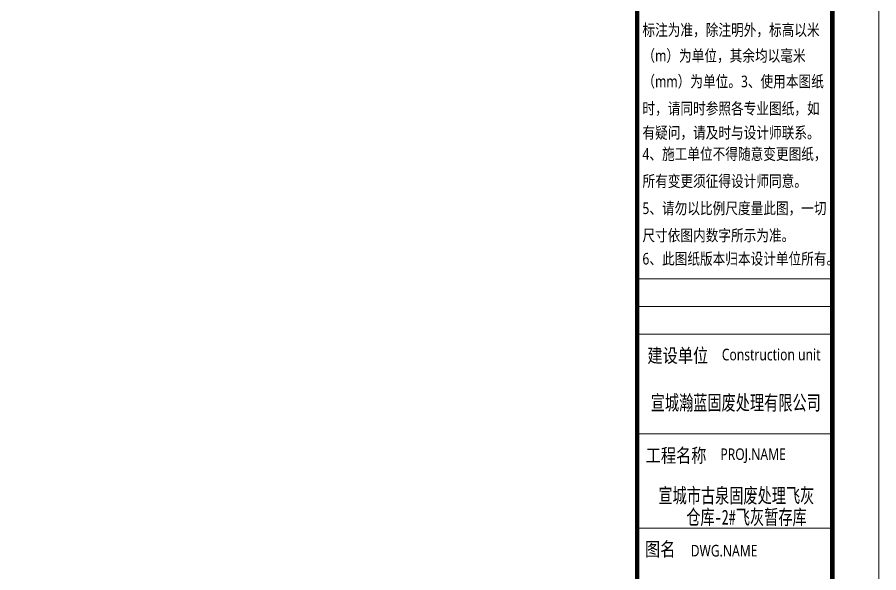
# Model space of a CAD drawing. Header units: inches. Extents: x -3733042 to -3450527, y 579159 to 997713.
# Drawn here: x -3496447 to -3477877, y 893762 to 905731 of the extents above; entities that cross this region are included whole.
import ezdxf
from ezdxf.enums import TextEntityAlignment as Align

# ---------------------------------------------------------------- set-up
doc = ezdxf.new("R2010")
doc.units = ezdxf.units.IN
doc.header["$LTSCALE"] = 1000
doc.header["$MEASUREMENT"] = 0
doc.layers.get('0').update_dxf_attribs({"lineweight": 18})
for name, color, linetype, lineweight in [('0-TK', 4, 'Continuous', 18), ('PUB_TITLE', 153, 'Continuous', 18), ('图签文字', 4, 'Continuous', 18)]:
    doc.layers.add(name, color=color, linetype=linetype, lineweight=lineweight)
doc.styles.add('-黑体', font='', dxfattribs={"width": 0.7})
doc.styles.add('建筑图签-黑', font='', dxfattribs={"width": 0.7})
doc.styles.get('-黑体').set_extended_font_data('微软雅黑')
doc.styles.get('建筑图签-黑').set_extended_font_data('黑体')

msp = doc.modelspace()

# ---------------------------------------------------------------- linework, layer by layer
at = {"layer": '0-TK'}
for p, q in [((-3483086.3, 900093.3), (-3478876.8, 900093.3)), ((-3483086.3, 899497.2), (-3478876.8, 899497.2)), ((-3483086.3, 898901.1), (-3478876.8, 898901.1)), ((-3483086.3, 896755.3), (-3478876.8, 896755.3)), ((-3483086.3, 894719.8), (-3478876.8, 894719.8))]:
    msp.add_line(p, q, dxfattribs=at)
msp.add_lwpolyline([(-3483086.3, 879912.6, 96, 96, 0), (-3483086.3, 937312.6, 96, 96, 0)], format="xyseb", dxfattribs=at)
at = {"layer": 'PUB_TITLE'}
msp.add_lwpolyline([(-3561976.8, 878912.6), (-3477876.8, 878912.6), (-3477876.8, 938312.6), (-3561976.8, 938312.6)], close=True, dxfattribs=at)
msp.add_lwpolyline([(-3559476.8, 879912.6, 100, 100, 0), (-3478876.8, 879912.6, 100, 100, 0), (-3478876.8, 937312.6, 100, 100, 0), (-3559476.8, 937312.6, 100, 100, 0)], format="xyseb", close=True, dxfattribs=at)

# ---------------------------------------------------------------- texts
at = {"style": '-黑体', "width": 0.8}
for s, height, p in [('标注为准，除注明外，标高以米', 250, (-3482970.8, 905456.7)), ('（m）为单位，其余均以毫米', 250, (-3482970.8, 904902.2)), ('（mm）为单位。3、使用本图纸', 250, (-3482970.8, 904347.7)), ('时，请同时参照各专业图纸，如', 250, (-3482970.8, 903765.4)), ('有疑问，请及时与设计师联系。', 250, (-3482970.8, 903243.7)), ('4、施工单位不得随意变更图纸，', 250, (-3482970.8, 902784.9)), ('所有变更须征得设计师同意。', 250, (-3482970.8, 902200.2)), ('5、请勿以比例尺度量此图，一切', 250, (-3482970.8, 901615.4)), ('尺寸依图内数字所示为准。', 250, (-3482970.8, 901030.6)), ('6、此图纸版本归本设计单位所有。', 250, (-3482970.8, 900527.6)), ('建设单位', 300, (-3482863.4, 898442.1)), ('工程名称', 300, (-3482900.5, 896288.9)), ('PROJ.NAME', 250, (-3481290.2, 896316.9)), ('图名', 300, (-3482914.7, 894271.4)), ('DWG.NAME', 250, (-3481929.6, 894237.9))]:
    msp.add_text(s, height=height, dxfattribs=at).set_placement(p, align=Align.MIDDLE_LEFT)
at = {"insert": (-3481259.4, 898461), "char_height": 250, "width": 3277.002, "attachment_point": 4, "style": '-黑体'}
msp.add_mtext('{\\W0.8;Construction unit  }', dxfattribs=at)
at = {"layer": '图签文字', "color": 1, "style": '建筑图签-黑', "width": 0.7}
for s, p in [('宣城瀚蓝固废处理有限公司', (-3480959, 897265.8)), ('宣城市古泉固废处理飞灰', (-3480946.4, 895266.2))]:
    msp.add_text(s, height=320, dxfattribs=at).set_placement(p, align=Align.CENTER)
at = {"layer": '图签文字', "color": 1, "insert": (-3480728, 894764.2), "char_height": 320, "width": 4088.629, "attachment_point": 8, "style": '建筑图签-黑'}
msp.add_mtext('仓库-2#飞灰暂存库   ', dxfattribs=at)

doc.saveas('drawing.dxf')
